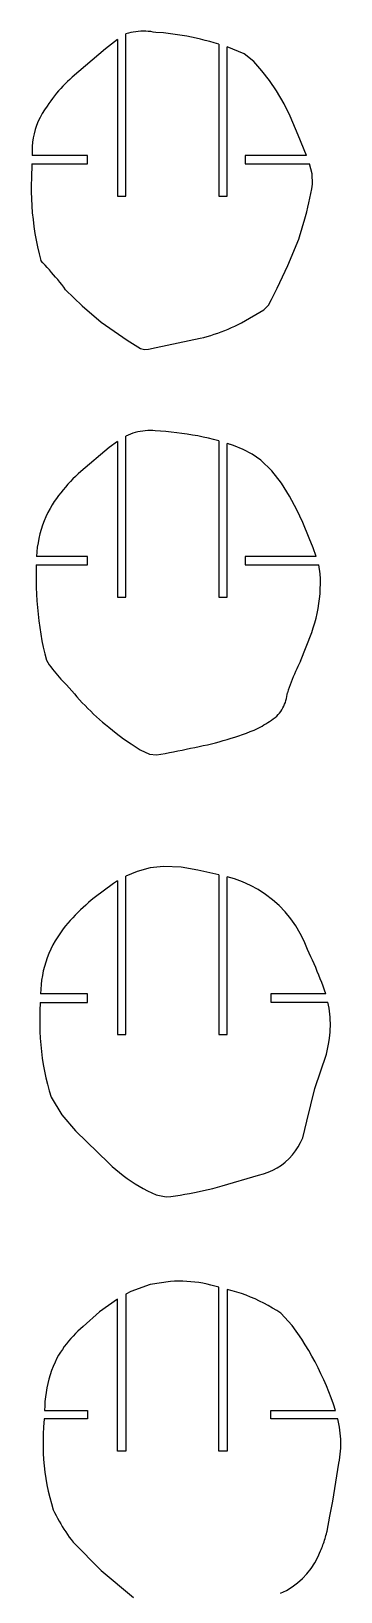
# Model space of a CAD drawing. Extents: x -170 to 170, y -270 to 270.
# Drawn here: x 2.5 to 16.2, y 68.6 to 137.9 of the extents above; entities that cross this region are included whole.
import ezdxf

# ---------------------------------------------------------------- set-up
doc = ezdxf.new("R2010")
doc.units = 0
doc.header["$MEASUREMENT"] = 0
doc.layers.get('0').update_dxf_attribs({"linetype": 'CONTINUOUS'})

msp = doc.modelspace()

# ---------------------------------------------------------------- linework, layer by layer
for p, q in [((6.337, 137.523), (5.807, 137.103)), ((6.337, 137.523), (6.337, 130.568)), ((6.819, 137.803), (6.712, 137.772)), ((6.712, 130.568), (6.712, 137.772)), ((6.928, 137.829), (6.819, 137.803)), ((7.037, 137.851), (6.928, 137.829)), ((7.148, 137.868), (7.037, 137.851)), ((7.259, 137.88), (7.148, 137.868)), ((7.37, 137.888), (7.259, 137.88)), ((7.482, 137.891), (7.37, 137.888)), ((7.593, 137.889), (7.482, 137.891)), ((7.705, 137.882), (7.593, 137.889)), ((7.816, 137.871), (7.705, 137.882)), ((7.926, 137.855), (7.816, 137.871)), ((8.036, 137.835), (7.926, 137.855)), ((8.378, 137.813), (8.036, 137.835)), ((8.586, 137.79), (8.378, 137.813)), ((8.794, 137.764), (8.586, 137.79)), ((9.001, 137.734), (8.794, 137.764)), ((9.208, 137.701), (9.001, 137.734)), ((9.414, 137.665), (9.208, 137.701)), ((9.62, 137.625), (9.414, 137.665)), ((9.825, 137.582), (9.62, 137.625)), ((10.029, 137.535), (9.825, 137.582)), ((10.232, 137.485), (10.029, 137.535)), ((10.435, 137.432), (10.232, 137.485)), ((10.636, 137.376), (10.435, 137.432)), ((10.837, 137.316), (10.636, 137.376)), ((10.837, 137.316), (10.837, 130.568)), ((5.807, 137.103), (4.324, 135.849)), ((11.962, 136.883), (11.212, 137.203)), ((11.212, 130.568), (11.212, 137.203)), ((12.389, 136.542), (11.962, 136.883)), ((12.748, 136.128), (12.389, 136.542)), ((13.083, 135.695), (12.748, 136.128)), ((3.722, 135.241), (3.63, 135.132)), ((3.816, 135.348), (3.722, 135.241)), ((3.913, 135.453), (3.816, 135.348)), ((4.012, 135.555), (3.913, 135.453)), ((4.114, 135.656), (4.012, 135.555)), ((4.217, 135.753), (4.114, 135.656)), ((4.324, 135.849), (4.217, 135.753)), ((13.39, 135.241), (13.083, 135.695)), ((13.731, 134.663), (13.39, 135.241)), ((3.213, 134.554), (3.099, 134.397)), ((3.291, 134.673), (3.213, 134.554)), ((3.372, 134.791), (3.291, 134.673)), ((3.455, 134.906), (3.372, 134.791)), ((3.542, 135.02), (3.455, 134.906)), ((3.63, 135.132), (3.542, 135.02)), ((14.007, 134.114), (13.731, 134.663)), ((2.818, 133.888), (2.745, 133.709)), ((2.902, 134.063), (2.818, 133.888)), ((2.996, 134.233), (2.902, 134.063)), ((3.099, 134.397), (2.996, 134.233)), ((14.365, 133.279), (14.007, 134.114)), ((2.592, 133.148), (2.564, 132.956)), ((2.632, 133.338), (2.592, 133.148)), ((2.683, 133.525), (2.632, 133.338)), ((2.745, 133.709), (2.683, 133.525)), ((14.723, 132.376), (14.365, 133.279)), ((2.547, 132.763), (2.542, 132.569)), ((2.542, 132.569), (2.548, 132.375)), ((2.564, 132.956), (2.547, 132.763)), ((2.53, 132), (2.514, 131.368)), ((2.53, 132), (5.011, 132.001)), ((5.011, 132.375), (2.548, 132.375)), ((5.011, 132.001), (5.011, 132.375)), ((14.723, 132.376), (12.008, 132.376)), ((12.008, 132.376), (12.008, 132.001)), ((12.008, 132.001), (14.86, 132.001)), ((14.985, 131.556), (14.86, 132.001)), ((2.514, 131.368), (2.507, 131.06)), ((2.507, 131.06), (2.508, 130.752)), ((14.96, 130.891), (14.996, 131.098)), ((14.996, 131.098), (14.985, 131.556)), ((2.508, 130.752), (2.516, 130.444)), ((2.516, 130.444), (2.531, 130.136)), ((6.337, 130.568), (6.712, 130.568)), ((10.837, 130.568), (11.212, 130.568)), ((14.834, 130.274), (14.878, 130.479)), ((14.878, 130.479), (14.92, 130.685)), ((14.92, 130.685), (14.96, 130.891)), ((2.531, 130.136), (2.555, 129.829)), ((2.555, 129.829), (2.586, 129.522)), ((14.628, 129.459), (14.684, 129.662)), ((14.684, 129.662), (14.736, 129.865)), ((14.736, 129.865), (14.786, 130.069)), ((14.786, 130.069), (14.834, 130.274)), ((2.586, 129.522), (2.624, 129.216)), ((2.624, 129.216), (2.67, 128.912)), ((14.447, 128.856), (14.51, 129.056)), ((14.51, 129.056), (14.57, 129.257)), ((14.57, 129.257), (14.628, 129.459)), ((2.67, 128.912), (2.723, 128.608)), ((2.723, 128.608), (2.784, 128.306)), ((2.784, 128.306), (2.852, 128.005)), ((13.892, 127.49), (14.381, 128.656)), ((14.381, 128.656), (14.447, 128.856)), ((2.852, 128.005), (2.928, 127.707)), ((3.025, 127.603), (2.928, 127.707)), ((3.121, 127.498), (3.025, 127.603)), ((3.217, 127.393), (3.121, 127.498)), ((3.312, 127.286), (3.217, 127.393)), ((3.405, 127.179), (3.312, 127.286)), ((3.498, 127.072), (3.405, 127.179)), ((3.59, 126.963), (3.498, 127.072)), ((3.681, 126.854), (3.59, 126.963)), ((13.425, 126.482), (13.892, 127.49)), ((3.771, 126.743), (3.681, 126.854)), ((3.86, 126.632), (3.771, 126.743)), ((3.948, 126.521), (3.86, 126.632)), ((4.035, 126.408), (3.948, 126.521)), ((4.035, 126.408), (4.775, 125.689)), ((13.174, 125.966), (13.425, 126.482)), ((4.775, 125.689), (5.619, 124.962)), ((11.838, 124.941), (12.831, 125.514)), ((12.831, 125.514), (13.034, 125.716)), ((13.034, 125.716), (13.174, 125.966)), ((5.619, 124.962), (6.766, 124.16)), ((11.396, 124.727), (11.545, 124.795)), ((11.545, 124.795), (11.692, 124.867)), ((11.692, 124.867), (11.838, 124.941)), ((6.766, 124.16), (7.362, 123.794)), ((8.05, 123.838), (10.005, 124.248)), ((10.005, 124.248), (10.163, 124.289)), ((10.163, 124.289), (10.321, 124.333)), ((10.321, 124.333), (10.478, 124.38)), ((10.478, 124.38), (10.633, 124.43)), ((10.633, 124.43), (10.788, 124.484)), ((10.788, 124.484), (10.942, 124.54)), ((10.942, 124.54), (11.095, 124.599)), ((11.095, 124.599), (11.246, 124.662)), ((11.246, 124.662), (11.396, 124.727)), ((7.362, 123.794), (7.533, 123.756)), ((7.533, 123.756), (7.707, 123.764)), ((7.707, 123.764), (8.05, 123.838)), ((6.813, 119.947), (6.712, 119.899)), ((6.916, 119.99), (6.813, 119.947)), ((7.021, 120.028), (6.916, 119.99)), ((7.128, 120.061), (7.021, 120.028)), ((7.236, 120.089), (7.128, 120.061)), ((7.345, 120.111), (7.236, 120.089)), ((7.455, 120.129), (7.345, 120.111)), ((7.566, 120.141), (7.455, 120.129)), ((7.678, 120.148), (7.566, 120.141)), ((7.789, 120.15), (7.678, 120.148)), ((7.901, 120.146), (7.789, 120.15)), ((8.012, 120.137), (7.901, 120.146)), ((8.251, 120.123), (8.012, 120.137)), ((8.489, 120.106), (8.251, 120.123)), ((8.726, 120.084), (8.489, 120.106)), ((8.964, 120.057), (8.726, 120.084)), ((9.2, 120.027), (8.964, 120.057)), ((9.437, 119.992), (9.2, 120.027)), ((9.672, 119.953), (9.437, 119.992)), ((9.907, 119.91), (9.672, 119.953)), ((5.969, 119.391), (4.713, 118.337)), ((6.337, 119.668), (5.969, 119.391)), ((6.337, 119.668), (6.337, 112.755)), ((6.712, 112.755), (6.712, 119.899)), ((10.141, 119.862), (9.907, 119.91)), ((10.374, 119.81), (10.141, 119.862)), ((10.606, 119.754), (10.374, 119.81)), ((10.837, 119.694), (10.606, 119.754)), ((10.837, 119.694), (10.837, 112.755)), ((11.212, 112.755), (11.212, 119.58)), ((11.259, 119.564), (11.212, 119.58)), ((11.259, 119.564), (11.306, 119.547)), ((11.353, 119.531), (11.306, 119.547)), ((11.4, 119.514), (11.353, 119.531)), ((11.447, 119.497), (11.4, 119.514)), ((11.493, 119.48), (11.447, 119.497)), ((11.92, 119.311), (11.493, 119.48)), ((12.319, 119.096), (11.92, 119.311)), ((12.696, 118.832), (12.319, 119.096)), ((13.188, 118.355), (12.696, 118.832)), ((4.244, 117.883), (4.134, 117.763)), ((4.358, 118.001), (4.244, 117.883)), ((4.473, 118.115), (4.358, 118.001)), ((4.592, 118.227), (4.473, 118.115)), ((4.713, 118.337), (4.592, 118.227)), ((13.611, 117.815), (13.188, 118.355)), ((3.721, 117.259), (3.625, 117.127)), ((3.82, 117.389), (3.721, 117.259)), ((3.922, 117.516), (3.82, 117.389)), ((4.026, 117.641), (3.922, 117.516)), ((4.134, 117.763), (4.026, 117.641)), ((13.974, 117.233), (13.611, 117.815)), ((14.297, 116.627), (13.974, 117.233)), ((3.247, 116.504), (3.16, 116.321)), ((3.341, 116.682), (3.247, 116.504)), ((3.442, 116.857), (3.341, 116.682)), ((3.532, 116.993), (3.442, 116.857)), ((3.625, 117.127), (3.532, 116.993)), ((14.559, 116.066), (14.297, 116.627)), ((3.011, 115.946), (2.948, 115.754)), ((3.081, 116.135), (3.011, 115.946)), ((3.16, 116.321), (3.081, 116.135)), ((14.851, 115.372), (14.559, 116.066)), ((2.808, 115.165), (2.777, 114.965)), ((2.846, 115.363), (2.808, 115.165)), ((2.893, 115.56), (2.846, 115.363)), ((2.948, 115.754), (2.893, 115.56)), ((15.023, 114.942), (14.851, 115.372)), ((2.756, 114.765), (2.742, 114.563)), ((5.011, 114.563), (2.742, 114.563)), ((2.777, 114.965), (2.756, 114.765)), ((5.011, 114.188), (5.011, 114.563)), ((12.008, 114.563), (12.008, 114.188)), ((15.164, 114.563), (12.008, 114.563)), ((15.164, 114.563), (15.023, 114.942)), ((2.726, 114.188), (2.722, 113.832)), ((2.722, 113.832), (2.73, 113.48)), ((2.726, 114.188), (5.011, 114.188)), ((12.008, 114.188), (15.271, 114.188)), ((15.341, 113.781), (15.271, 114.188)), ((15.349, 113.561), (15.341, 113.781)), ((2.73, 113.48), (2.733, 113.182)), ((2.733, 113.182), (2.743, 112.884)), ((15.328, 112.901), (15.342, 113.12)), ((15.342, 113.12), (15.349, 113.34)), ((15.349, 113.34), (15.349, 113.561)), ((2.743, 112.884), (2.759, 112.587)), ((2.759, 112.587), (2.782, 112.29)), ((6.337, 112.755), (6.712, 112.755)), ((10.837, 112.755), (11.212, 112.755)), ((15.243, 112.246), (15.278, 112.463)), ((15.278, 112.463), (15.307, 112.682)), ((15.307, 112.682), (15.328, 112.901)), ((2.782, 112.29), (2.81, 111.993)), ((2.81, 111.993), (2.845, 111.698)), ((2.845, 111.698), (2.885, 111.403)), ((15.093, 111.603), (15.15, 111.816)), ((15.15, 111.816), (15.2, 112.03)), ((15.2, 112.03), (15.243, 112.246)), ((2.885, 111.403), (2.932, 111.109)), ((2.932, 111.109), (2.985, 110.815)), ((14.46, 109.904), (14.958, 111.184)), ((14.958, 111.184), (15.029, 111.393)), ((15.029, 111.393), (15.093, 111.603)), ((2.985, 110.815), (3.044, 110.524)), ((3.044, 110.524), (3.109, 110.233)), ((3.109, 110.233), (3.18, 109.944)), ((3.18, 109.944), (3.244, 109.845)), ((3.244, 109.845), (3.31, 109.748)), ((3.31, 109.748), (3.378, 109.652)), ((3.378, 109.652), (3.447, 109.557)), ((3.447, 109.557), (3.519, 109.464)), ((14.295, 109.56), (14.242, 109.444)), ((14.348, 109.676), (14.295, 109.56)), ((14.404, 109.79), (14.348, 109.676)), ((14.46, 109.904), (14.404, 109.79)), ((3.519, 109.464), (3.592, 109.373)), ((3.592, 109.373), (3.667, 109.282)), ((3.667, 109.282), (3.744, 109.194)), ((3.744, 109.194), (3.823, 109.106)), ((3.823, 109.106), (3.903, 109.021)), ((3.903, 109.021), (3.985, 108.937)), ((3.985, 108.937), (4.069, 108.854)), ((4.069, 108.854), (4.421, 108.458)), ((14.003, 108.855), (13.96, 108.735)), ((14.048, 108.974), (14.003, 108.855)), ((14.094, 109.092), (14.048, 108.974)), ((14.142, 109.21), (14.094, 109.092)), ((14.191, 109.328), (14.142, 109.21)), ((14.242, 109.444), (14.191, 109.328)), ((4.421, 108.458), (4.537, 108.323)), ((4.537, 108.323), (4.654, 108.19)), ((4.654, 108.19), (4.774, 108.059)), ((13.79, 108.075), (13.816, 108.161)), ((13.816, 108.161), (13.837, 108.249)), ((13.837, 108.249), (13.852, 108.338)), ((13.852, 108.338), (13.863, 108.427)), ((13.863, 108.427), (13.878, 108.494)), ((13.918, 108.615), (13.878, 108.494)), ((13.96, 108.735), (13.918, 108.615)), ((4.774, 108.059), (4.896, 107.93)), ((4.896, 107.93), (5.021, 107.803)), ((5.021, 107.803), (5.147, 107.678)), ((5.147, 107.678), (5.275, 107.555)), ((5.275, 107.555), (5.406, 107.435)), ((13.332, 107.408), (13.409, 107.47)), ((13.409, 107.47), (13.472, 107.534)), ((13.472, 107.534), (13.531, 107.603)), ((13.531, 107.603), (13.585, 107.675)), ((13.585, 107.675), (13.635, 107.75)), ((13.635, 107.75), (13.681, 107.827)), ((13.681, 107.827), (13.722, 107.908)), ((13.722, 107.908), (13.758, 107.99)), ((13.758, 107.99), (13.79, 108.075)), ((5.406, 107.435), (5.539, 107.316)), ((5.539, 107.316), (5.673, 107.2)), ((5.673, 107.2), (5.81, 107.087)), ((5.81, 107.087), (5.948, 106.975)), ((5.948, 106.975), (6.278, 106.705)), ((12.062, 106.715), (12.231, 106.78)), ((12.231, 106.78), (12.399, 106.847)), ((12.399, 106.847), (12.489, 106.888)), ((12.489, 106.888), (12.578, 106.932)), ((12.578, 106.932), (12.666, 106.978)), ((12.666, 106.978), (12.753, 107.025)), ((12.753, 107.025), (12.839, 107.075)), ((12.839, 107.075), (12.924, 107.126)), ((12.924, 107.126), (13.008, 107.179)), ((13.008, 107.179), (13.091, 107.233)), ((13.091, 107.233), (13.172, 107.29)), ((13.172, 107.29), (13.253, 107.348)), ((13.253, 107.348), (13.332, 107.408)), ((6.278, 106.705), (6.599, 106.461)), ((6.599, 106.461), (6.949, 106.23)), ((6.949, 106.23), (7.342, 105.975)), ((9.581, 106.037), (9.769, 106.076)), ((9.769, 106.076), (9.957, 106.116)), ((9.957, 106.116), (10.144, 106.156)), ((10.144, 106.156), (10.332, 106.197)), ((10.332, 106.197), (10.508, 106.238)), ((10.508, 106.238), (10.684, 106.281)), ((10.684, 106.281), (10.858, 106.327)), ((10.858, 106.327), (11.033, 106.376)), ((11.033, 106.376), (11.206, 106.426)), ((11.206, 106.426), (11.379, 106.479)), ((11.379, 106.479), (11.551, 106.535)), ((11.551, 106.535), (11.722, 106.592)), ((11.722, 106.592), (11.893, 106.652)), ((11.893, 106.652), (12.062, 106.715)), ((7.342, 105.975), (7.764, 105.775)), ((7.764, 105.775), (8.074, 105.739)), ((8.074, 105.739), (8.262, 105.774)), ((8.262, 105.774), (8.451, 105.811)), ((8.451, 105.811), (8.639, 105.847)), ((8.639, 105.847), (8.828, 105.884)), ((8.828, 105.884), (9.016, 105.922)), ((9.016, 105.922), (9.204, 105.96)), ((9.204, 105.96), (9.393, 105.998)), ((9.393, 105.998), (9.581, 106.037)), ((7.216, 100.568), (6.712, 100.358)), ((7.789, 100.719), (7.216, 100.568)), ((8.379, 100.781), (7.789, 100.719)), ((9.167, 100.749), (8.379, 100.781)), ((9.907, 100.616), (9.167, 100.749)), ((10.837, 100.416), (9.907, 100.616)), ((6.162, 100.03), (5.295, 99.386)), ((6.337, 100.144), (6.162, 100.03)), ((6.337, 100.144), (6.337, 93.318)), ((6.712, 93.318), (6.712, 100.358)), ((10.837, 100.416), (10.837, 93.318)), ((11.212, 93.318), (11.212, 100.332)), ((11.525, 100.244), (11.212, 100.332)), ((11.891, 100.109), (11.525, 100.244)), ((12.245, 99.947), (11.891, 100.109)), ((12.586, 99.758), (12.245, 99.947)), ((5.047, 99.18), (4.926, 99.073)), ((5.17, 99.284), (5.047, 99.18)), ((5.295, 99.386), (5.17, 99.284)), ((12.912, 99.544), (12.586, 99.758)), ((13.221, 99.307), (12.912, 99.544)), ((13.51, 99.046), (13.221, 99.307)), ((4.348, 98.509), (4.239, 98.39)), ((4.46, 98.626), (4.348, 98.509)), ((4.573, 98.741), (4.46, 98.626)), ((4.689, 98.854), (4.573, 98.741)), ((4.806, 98.964), (4.689, 98.854)), ((4.926, 99.073), (4.806, 98.964)), ((13.78, 98.765), (13.51, 99.046)), ((14.028, 98.464), (13.78, 98.765)), ((14.252, 98.145), (14.028, 98.464)), ((3.924, 98.022), (3.568, 97.48)), ((4.027, 98.147), (3.924, 98.022)), ((4.132, 98.269), (4.027, 98.147)), ((4.239, 98.39), (4.132, 98.269)), ((14.451, 97.811), (14.252, 98.145)), ((14.625, 97.462), (14.451, 97.811)), ((3.379, 97.115), (3.295, 96.927)), ((3.469, 97.299), (3.379, 97.115)), ((3.568, 97.48), (3.469, 97.299)), ((14.772, 97.101), (14.625, 97.462)), ((14.849, 96.94), (14.772, 97.101)), ((3.153, 96.541), (3.094, 96.344)), ((3.22, 96.735), (3.153, 96.541)), ((3.295, 96.927), (3.22, 96.735)), ((14.924, 96.779), (14.849, 96.94)), ((14.998, 96.617), (14.924, 96.779)), ((15.07, 96.454), (14.998, 96.617)), ((15.14, 96.291), (15.07, 96.454)), ((2.968, 95.74), (2.942, 95.536)), ((3.001, 95.943), (2.968, 95.74)), ((3.044, 96.144), (3.001, 95.943)), ((3.094, 96.344), (3.044, 96.144)), ((15.209, 96.126), (15.14, 96.291)), ((15.275, 95.961), (15.209, 96.126)), ((15.34, 95.795), (15.275, 95.961)), ((15.403, 95.629), (15.34, 95.795)), ((2.926, 95.331), (2.918, 95.125)), ((5.011, 95.125), (2.918, 95.125)), ((2.942, 95.536), (2.926, 95.331)), ((5.011, 94.75), (5.011, 95.125)), ((15.582, 95.126), (13.152, 95.126)), ((13.152, 95.126), (13.152, 94.751)), ((15.465, 95.462), (15.403, 95.629)), ((15.524, 95.294), (15.465, 95.462)), ((15.582, 95.126), (15.524, 95.294)), ((2.902, 94.75), (2.896, 94.372)), ((2.896, 94.372), (2.896, 94.054)), ((2.902, 94.75), (5.011, 94.75)), ((13.152, 94.751), (15.677, 94.751)), ((15.705, 94.62), (15.677, 94.751)), ((15.729, 94.488), (15.705, 94.62)), ((15.749, 94.356), (15.729, 94.488)), ((15.766, 94.223), (15.749, 94.356)), ((2.896, 94.054), (2.891, 93.757)), ((2.891, 93.757), (2.895, 93.46)), ((15.778, 94.09), (15.766, 94.223)), ((15.785, 93.957), (15.778, 94.09)), ((15.784, 93.556), (15.789, 93.689)), ((15.789, 93.823), (15.785, 93.957)), ((15.789, 93.689), (15.789, 93.823)), ((2.895, 93.46), (2.907, 93.163)), ((2.907, 93.163), (2.927, 92.867)), ((6.337, 93.318), (6.712, 93.318)), ((10.837, 93.318), (11.212, 93.318)), ((15.614, 92.446), (15.723, 92.967)), ((15.723, 92.967), (15.745, 93.156)), ((15.745, 93.156), (15.762, 93.289)), ((15.762, 93.289), (15.775, 93.422)), ((15.775, 93.422), (15.784, 93.556)), ((2.927, 92.867), (2.956, 92.572)), ((2.956, 92.572), (2.993, 92.277)), ((2.993, 92.277), (3.038, 91.984)), ((15.103, 90.917), (15.614, 92.446)), ((3.038, 91.984), (3.092, 91.692)), ((3.092, 91.692), (3.154, 91.401)), ((3.154, 91.401), (3.224, 91.113)), ((3.224, 91.113), (3.302, 90.826)), ((3.302, 90.826), (3.388, 90.542)), ((14.739, 89.467), (15.103, 90.917)), ((3.388, 90.542), (3.872, 89.748)), ((3.872, 89.748), (4.472, 89.039)), ((14.558, 88.735), (14.739, 89.467)), ((4.472, 89.039), (5.952, 87.605)), ((14.103, 87.972), (14.24, 88.148)), ((14.24, 88.148), (14.363, 88.335)), ((14.363, 88.335), (14.469, 88.531)), ((14.469, 88.531), (14.558, 88.735)), ((5.952, 87.605), (6.107, 87.461)), ((6.107, 87.461), (6.266, 87.321)), ((13.228, 87.293), (13.424, 87.399)), ((13.424, 87.399), (13.611, 87.52)), ((13.611, 87.52), (13.788, 87.657)), ((13.788, 87.657), (13.952, 87.808)), ((13.952, 87.808), (14.103, 87.972)), ((6.266, 87.321), (6.428, 87.185)), ((6.428, 87.185), (6.595, 87.055)), ((6.595, 87.055), (6.766, 86.929)), ((6.766, 86.929), (6.94, 86.809)), ((6.94, 86.809), (7.117, 86.693)), ((7.117, 86.693), (7.298, 86.583)), ((10.981, 86.597), (12.595, 87.079)), ((12.595, 87.079), (12.812, 87.133)), ((12.812, 87.133), (13.023, 87.204)), ((13.023, 87.204), (13.228, 87.293)), ((7.298, 86.583), (7.482, 86.478)), ((7.482, 86.478), (7.669, 86.378)), ((7.669, 86.378), (7.858, 86.284)), ((7.858, 86.284), (8.051, 86.196)), ((8.051, 86.196), (8.496, 86.106)), ((8.496, 86.106), (8.706, 86.131)), ((8.706, 86.131), (8.915, 86.159)), ((8.915, 86.159), (9.124, 86.19)), ((9.124, 86.19), (9.333, 86.224)), ((9.333, 86.224), (9.541, 86.261)), ((9.541, 86.261), (9.749, 86.3)), ((9.749, 86.3), (9.956, 86.343)), ((9.956, 86.343), (10.162, 86.388)), ((10.162, 86.388), (10.368, 86.436)), ((10.368, 86.436), (10.573, 86.487)), ((10.573, 86.487), (10.777, 86.54)), ((10.777, 86.54), (10.981, 86.597)), ((6.926, 81.898), (6.712, 81.786)), ((7.785, 82.219), (6.926, 81.898)), ((8.689, 82.355), (7.785, 82.219)), ((8.87, 82.363), (8.689, 82.355)), ((9.051, 82.366), (8.87, 82.363)), ((9.232, 82.363), (9.051, 82.366)), ((9.414, 82.355), (9.232, 82.363)), ((9.594, 82.342), (9.414, 82.355)), ((9.775, 82.323), (9.594, 82.342)), ((9.954, 82.299), (9.775, 82.323)), ((10.133, 82.269), (9.954, 82.299)), ((10.311, 82.234), (10.133, 82.269)), ((10.488, 82.194), (10.311, 82.234)), ((10.663, 82.149), (10.488, 82.194)), ((10.837, 82.098), (10.663, 82.149)), ((10.837, 74.818), (10.837, 82.098)), ((11.423, 81.942), (11.212, 81.998)), ((11.212, 81.998), (11.212, 74.818)), ((11.632, 81.881), (11.423, 81.942)), ((11.839, 81.813), (11.632, 81.881)), ((12.044, 81.739), (11.839, 81.813)), ((6.337, 81.56), (5.533, 81)), ((6.337, 74.818), (6.337, 81.56)), ((6.712, 81.786), (6.712, 74.818)), ((12.247, 81.659), (12.044, 81.739)), ((12.447, 81.573), (12.247, 81.659)), ((12.645, 81.481), (12.447, 81.573)), ((12.84, 81.383), (12.645, 81.481)), ((13.032, 81.28), (12.84, 81.383)), ((13.221, 81.171), (13.032, 81.28)), ((13.406, 81.056), (13.221, 81.171)), ((5.533, 81), (4.808, 80.347)), ((13.588, 80.936), (13.406, 81.056)), ((14.099, 80.399), (13.588, 80.936)), ((4.261, 79.815), (4.162, 79.699)), ((4.364, 79.928), (4.261, 79.815)), ((4.47, 80.038), (4.364, 79.928)), ((4.579, 80.145), (4.47, 80.038)), ((4.692, 80.248), (4.579, 80.145)), ((4.808, 80.347), (4.692, 80.248)), ((14.52, 79.787), (14.099, 80.399)), ((14.675, 79.539), (14.52, 79.787)), ((3.725, 79.074), (3.65, 78.941)), ((3.805, 79.204), (3.725, 79.074)), ((3.888, 79.332), (3.805, 79.204)), ((3.976, 79.457), (3.888, 79.332)), ((4.067, 79.579), (3.976, 79.457)), ((4.162, 79.699), (4.067, 79.579)), ((14.825, 79.288), (14.675, 79.539)), ((14.97, 79.034), (14.825, 79.288)), ((15.109, 78.777), (14.97, 79.034)), ((3.413, 78.39), (3.348, 78.2)), ((3.485, 78.576), (3.413, 78.39)), ((3.564, 78.76), (3.485, 78.576)), ((3.65, 78.941), (3.564, 78.76)), ((15.243, 78.517), (15.109, 78.777)), ((15.371, 78.254), (15.243, 78.517)), ((3.241, 77.815), (3.198, 77.619)), ((3.291, 78.009), (3.241, 77.815)), ((3.348, 78.2), (3.291, 78.009)), ((15.494, 77.988), (15.371, 78.254)), ((15.61, 77.72), (15.494, 77.988)), ((15.722, 77.45), (15.61, 77.72)), ((3.116, 77.025), (3.104, 76.826)), ((3.136, 77.224), (3.116, 77.025)), ((3.163, 77.422), (3.136, 77.224)), ((3.198, 77.619), (3.163, 77.422)), ((15.827, 77.177), (15.722, 77.45)), ((15.927, 76.902), (15.827, 77.177)), ((3.104, 76.826), (3.099, 76.625)), ((3.099, 76.625), (5.011, 76.625)), ((5.011, 76.625), (5.011, 76.25)), ((13.152, 76.626), (16.021, 76.626)), ((13.152, 76.251), (13.152, 76.626)), ((16.021, 76.626), (15.927, 76.902)), ((3.041, 75.584), (3.033, 75.299)), ((3.055, 75.883), (3.041, 75.584)), ((3.079, 76.25), (3.055, 75.883)), ((5.011, 76.25), (3.079, 76.25)), ((16.117, 76.251), (13.152, 76.251)), ((16.191, 75.882), (16.117, 76.251)), ((16.21, 75.749), (16.191, 75.882)), ((16.226, 75.615), (16.21, 75.749)), ((16.238, 75.481), (16.226, 75.615)), ((3.033, 75.299), (3.033, 75.014)), ((3.033, 75.014), (3.041, 74.729)), ((16.237, 74.809), (16.245, 74.943)), ((16.246, 75.347), (16.238, 75.481)), ((16.245, 74.943), (16.249, 75.078)), ((16.25, 75.212), (16.246, 75.347)), ((16.249, 75.078), (16.25, 75.212)), ((3.041, 74.729), (3.058, 74.444)), ((3.058, 74.444), (3.083, 74.16)), ((6.712, 74.818), (6.337, 74.818)), ((11.212, 74.818), (10.837, 74.818)), ((15.893, 72.598), (16.166, 74.276)), ((16.166, 74.276), (16.19, 74.408)), ((16.19, 74.408), (16.209, 74.541)), ((16.209, 74.541), (16.225, 74.675)), ((16.225, 74.675), (16.237, 74.809)), ((3.083, 74.16), (3.115, 73.877)), ((3.115, 73.877), (3.157, 73.595)), ((3.157, 73.595), (3.206, 73.314)), ((3.206, 73.314), (3.263, 73.035)), ((3.263, 73.035), (3.329, 72.757)), ((3.329, 72.757), (3.402, 72.482)), ((3.402, 72.482), (3.483, 72.208)), ((3.483, 72.208), (3.545, 72.082)), ((15.757, 71.929), (15.893, 72.598)), ((3.545, 72.082), (3.609, 71.956)), ((3.609, 71.956), (3.675, 71.832)), ((3.675, 71.832), (3.743, 71.709)), ((3.743, 71.709), (3.814, 71.587)), ((3.814, 71.587), (3.886, 71.466)), ((3.886, 71.466), (3.96, 71.347)), ((15.645, 71.257), (15.757, 71.929)), ((3.96, 71.347), (4.037, 71.229)), ((4.037, 71.229), (4.115, 71.112)), ((4.115, 71.112), (4.196, 70.996)), ((4.196, 70.996), (4.278, 70.882)), ((4.278, 70.882), (4.363, 70.769)), ((4.363, 70.769), (5.615, 69.508)), ((15.459, 70.649), (15.484, 70.718)), ((15.484, 70.718), (15.508, 70.787)), ((15.508, 70.787), (15.53, 70.856)), ((15.53, 70.856), (15.552, 70.926)), ((15.552, 70.926), (15.573, 70.996)), ((15.573, 70.996), (15.593, 71.066)), ((15.593, 71.066), (15.611, 71.136)), ((15.611, 71.136), (15.629, 71.207)), ((15.629, 71.207), (15.645, 71.257)), ((15.094, 69.846), (15.233, 70.107)), ((15.233, 70.107), (15.348, 70.379)), ((15.348, 70.379), (15.377, 70.446)), ((15.377, 70.446), (15.406, 70.513)), ((15.406, 70.513), (15.433, 70.581)), ((15.433, 70.581), (15.459, 70.649)), ((5.615, 69.508), (7.052, 68.313)), ((14.546, 69.153), (14.749, 69.367)), ((14.749, 69.367), (14.932, 69.599)), ((14.932, 69.599), (15.094, 69.846)), ((13.833, 68.63), (14.086, 68.783)), ((14.086, 68.783), (14.324, 68.958)), ((14.324, 68.958), (14.546, 69.153)), ((13.567, 68.501), (13.833, 68.63))]:
    msp.add_line(p, q)

doc.saveas('drawing.dxf')
